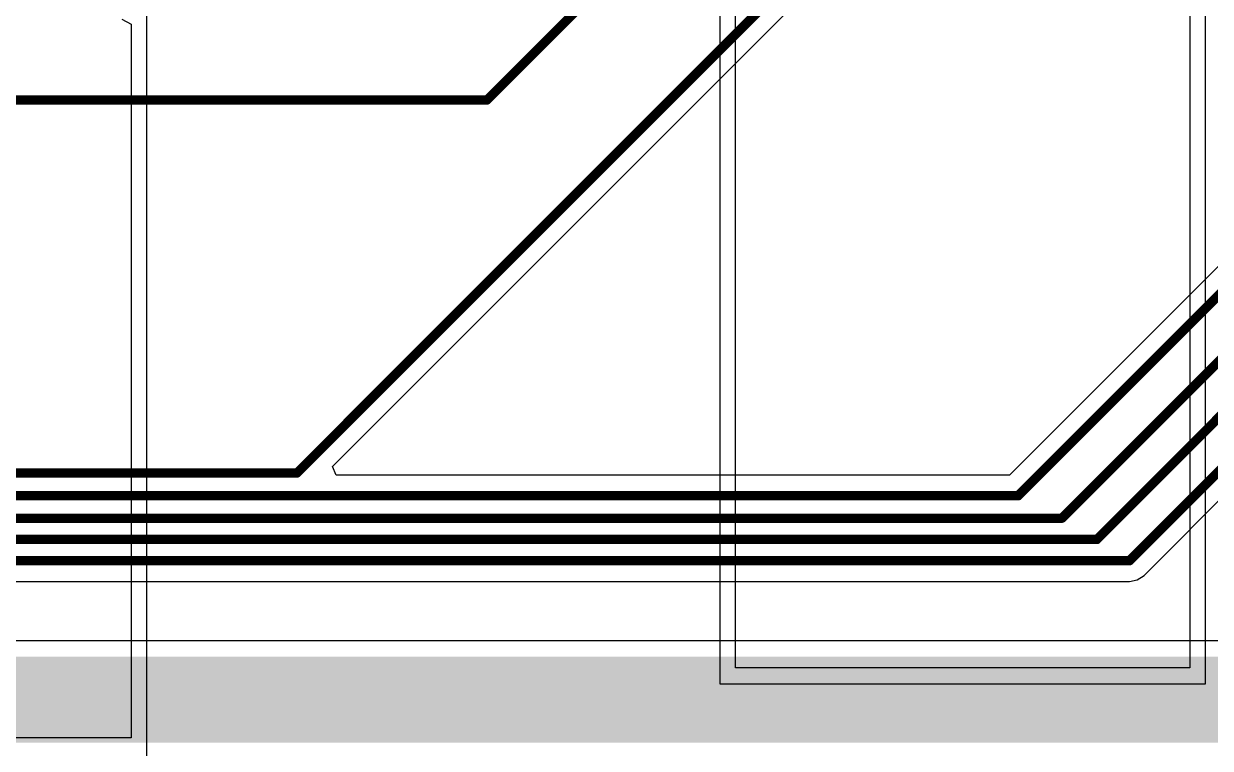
# Model space of a CAD drawing. Header units: inches. Extents: x -31 to 249, y -28 to 261.
# Drawn here: x 79.4 to 98.76, y 3.06 to 14.88 of the extents above; entities that cross this region are included whole.
import ezdxf

# ---------------------------------------------------------------- set-up
doc = ezdxf.new("R2010")
doc.units = ezdxf.units.IN
doc.layers.add('Bottom Layer', color=5, linetype='Continuous')
doc.layers.add('Top Layer', color=1, linetype='Continuous')

msp = doc.modelspace()

# ---------------------------------------------------------------- hatches: boundary and pattern name
at = {"layer": 'Bottom Layer'}
msp.add_hatch(color=5, dxfattribs=at).paths.add_polyline_path([(2.592, 3.155), (125.73, 3.155), (125.73, 4.558), (2.592, 4.558)])

# ---------------------------------------------------------------- linework, layer by layer
for p, q in [((97.678, 5.884), (108.324, 16.53)), ((84.437, 7.66), (91.823, 15.045)), ((102.801, 14.835), (95.485, 7.519)), ((84.496, 7.519), (84.437, 7.66)), ((95.485, 7.519), (84.496, 7.519)), ((97.44, 5.785), (97.569, 5.811)), ((97.569, 5.811), (97.678, 5.884)), ((18.553, 5.785), (97.44, 5.785)), ((125.73, 4.817), (17.85, 4.817))]:
    msp.add_line(p, q, dxfattribs=at)
at = {"layer": 'Bottom Layer', "const_width": 0.152}
for points in [[(97.44, 6.122), (108.885, 17.567)], [(86.955, 13.637), (89.385, 16.067)], [(95.624, 7.182), (104.485, 16.043)], [(96.339, 6.816), (105.203, 15.681)], [(83.854, 7.553), (91.585, 15.283)], [(96.908, 6.469), (105.738, 15.299)], [(42.363, 13.637), (86.955, 13.637)], [(19.299, 7.553), (83.854, 7.553)], [(19.128, 7.182), (95.624, 7.182)], [(18.954, 6.816), (96.339, 6.816)], [(18.775, 6.469), (96.908, 6.469)], [(18.553, 6.122), (97.44, 6.122)]]:
    msp.add_lwpolyline(points, dxfattribs=at)
at = {"layer": 'Bottom Layer', "const_width": 0.0762}
for points in [[(86.917, 13.637, 1), (86.993, 13.637, 1)], [(86.917, 13.637, 1), (86.993, 13.637, 1)], [(83.816, 7.553, 1), (83.892, 7.553, 1)], [(83.816, 7.553, 1), (83.892, 7.553, 1)], [(95.586, 7.182, 1), (95.663, 7.182, 1)], [(95.586, 7.182, 1), (95.663, 7.182, 1)], [(96.301, 6.816, 1), (96.377, 6.816, 1)], [(96.301, 6.816, 1), (96.377, 6.816, 1)], [(96.87, 6.469, 1), (96.946, 6.469, 1)], [(96.87, 6.469, 1), (96.946, 6.469, 1)], [(97.402, 6.122, 1), (97.478, 6.122, 1)], [(97.402, 6.122, 1), (97.478, 6.122, 1)]]:
    msp.add_lwpolyline(points, format="xyb", close=True, dxfattribs=at)
at = {"layer": 'Top Layer'}
for p, q in [((98.424, 18.567), (98.424, 4.374)), ((98.683, 4.115), (98.683, 18.567)), ((90.755, 16.731), (90.755, 4.115)), ((91.014, 4.374), (91.014, 16.381)), ((81.407, 0.711), (81.407, 15.223)), ((80.996, 14.957), (81.148, 14.875)), ((81.148, 14.875), (81.148, 3.231)), ((98.424, 4.374), (91.014, 4.374)), ((90.755, 4.115), (98.683, 4.115)), ((81.148, 3.231), (64.392, 3.231))]:
    msp.add_line(p, q, dxfattribs=at)

doc.saveas('drawing.dxf')
